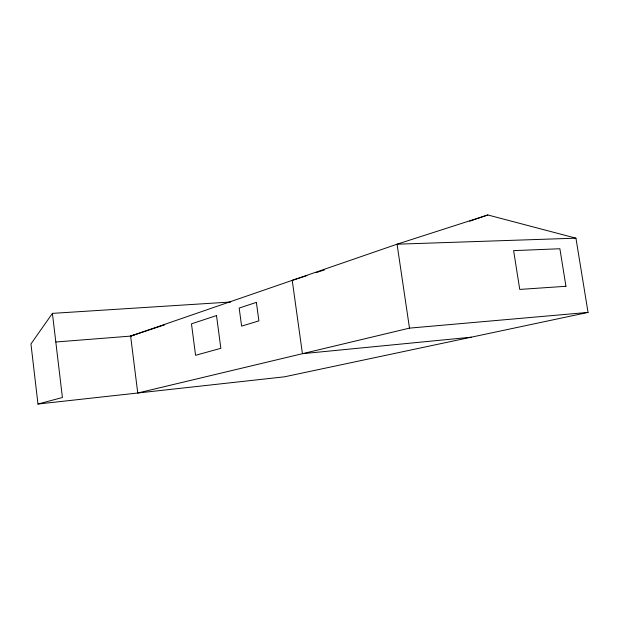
<?xml version="1.0" encoding="UTF-8"?>
<svg xmlns="http://www.w3.org/2000/svg" width="619" height="619" viewBox="0 0 619 619"><rect width="100%" height="100%" fill="white"/><g stroke="black" fill="none" stroke-linecap="round" stroke-linejoin="round"><path stroke-width="0.93" d="M230.717 302.002L52.406 313.376L30.95 343.963L37.968 404.029L284.469 376.816L588.05 312.417L575.941 238.176L487.849 214.971L397.058 244.196L130.624 336.102L55.872 341.998M469.666 221.2L487.849 214.971M588.05 312.417L409.492 328.124L137.751 393.011L130.624 336.102L149.264 329.942M150.077 329.672L156.561 327.528M157.373 327.258L162.24 325.656M163.052 325.385L164.677 324.851M130.624 336.102L134.284 334.91M306.947 275.594L292.222 280.353L302.428 353.689L471.206 337.2M316.154 272.615L324.433 269.938M37.968 404.029L62.411 397.514L52.406 313.376M575.941 238.176L397.058 244.196L409.492 328.124M216.511 315.566L191.472 323.845L195.573 355.306L220.844 348.296L216.511 315.566M256.374 302.382L239.174 308.069L241.603 326.112L258.889 320.89L256.374 302.382M565.952 286.288L519.736 289.421L513.615 250.633L559.878 248.745L565.952 286.288"/></g></svg>
